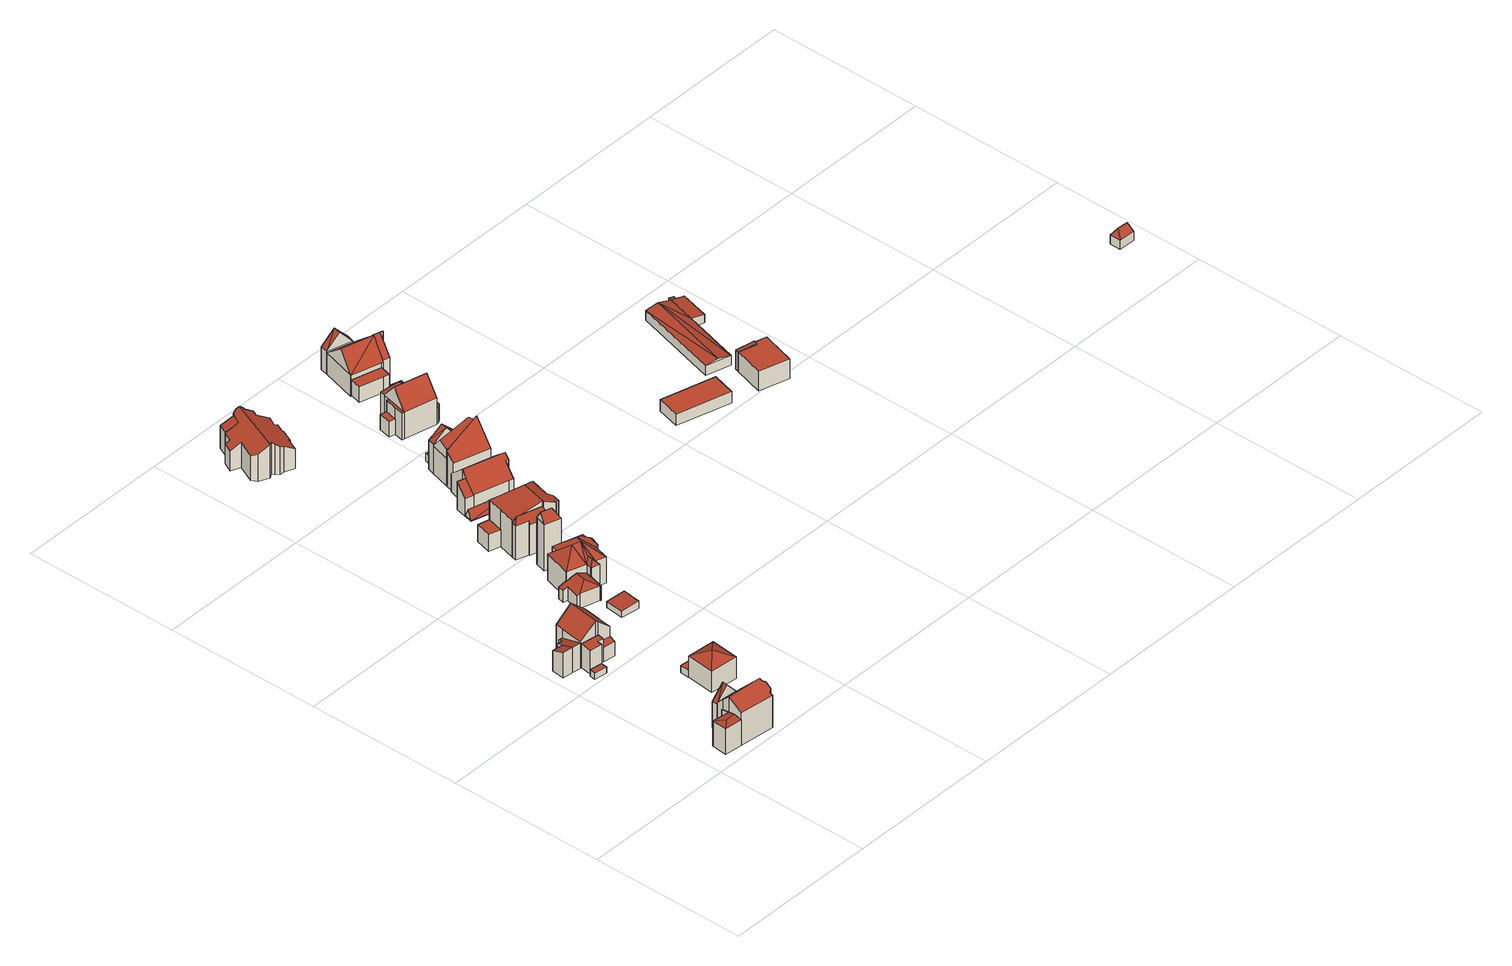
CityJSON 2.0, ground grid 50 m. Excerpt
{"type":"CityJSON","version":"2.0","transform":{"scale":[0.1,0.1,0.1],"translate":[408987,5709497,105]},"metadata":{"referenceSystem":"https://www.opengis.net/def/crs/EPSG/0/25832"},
"CityObjects":{
"building1":{"type":"Building","attributes":{"Gemeindeschluessel":"05978036","Geometrietyp2DReferenz":"3000","function":"31001_1000"},"children":["building1-1","building1-2","building1-3"]},
"building1-1":{"type":"BuildingPart","attributes":{"roofType":"5000","measuredHeight":8.98},"parents":["building1"],"geometry":[{"type":"MultiSurface","lod":"2","boundaries":[[[0,1,2,3]],[[1,4,5,2]],[[4,6,7,5]],[[8,9,10,11]],[[9,0,3,10]],[[12,13,6,4,1,0,14]],[[0,9,14]],[[9,8,12,14]],[[3,2,5,7,15,16,11,10]],[[16,15,13,12]],[[15,7,6,13]],[[16,12,8,11]]],"semantics":{"surfaces":[{"type":"WallSurface"},{"type":"RoofSurface"},{"type":"GroundSurface"},{"type":"ClosureSurface"}],"values":[0,0,0,0,0,1,1,1,2,3,3,3]}}]},
"building1-2":{"type":"BuildingPart","attributes":{"roofType":"3100","measuredHeight":13.77},"parents":["building1"],"geometry":[{"type":"MultiSurface","lod":"2","boundaries":[[[17,18,19,20,21]],[[18,22,23,19]],[[22,24,25,23]],[[24,26,27,25]],[[26,28,29,27]],[[28,30,31,29]],[[30,32,33,31]],[[32,34,8,11,33]],[[35,36,37,38,7,6]],[[39,34,32,30,28,26,24,22]],[[22,18,17,40,41,36,35,39]],[[20,19,23,25,27,29,31,33,11,16,15,7,38]],[[13,12,8,34,39]],[[15,16,12,13]],[[16,11,8,12]],[[35,6,13,39]],[[15,13,6,7]],[[17,21,40]],[[41,37,36]],[[21,20,38,37]],[[21,37,41,40]]],"semantics":{"surfaces":[{"type":"WallSurface"},{"type":"RoofSurface"},{"type":"GroundSurface"},{"type":"ClosureSurface"}],"values":[0,0,0,0,0,0,0,0,0,1,1,2,0,3,3,0,3,0,0,3,3]}}]},
"building1-3":{"type":"BuildingPart","attributes":{"roofType":"3100","measuredHeight":13.09},"parents":["building1"],"geometry":[{"type":"MultiSurface","lod":"2","boundaries":[[[42,21,20,43]],[[37,44,45,38]],[[44,42,43,45]],[[42,44,46]],[[47,42,46]],[[42,47,40,21]],[[37,46,44]],[[46,37,41,47]],[[43,20,38,45]],[[38,20,21,37]],[[47,41,40]],[[40,41,37,21]]],"semantics":{"surfaces":[{"type":"WallSurface"},{"type":"RoofSurface"},{"type":"GroundSurface"},{"type":"ClosureSurface"}],"values":[0,0,0,0,1,1,1,1,2,3,0,3]}}]},
"building2":{"type":"Building","attributes":{"Gemeindeschluessel":"05978036","Geometrietyp2DReferenz":"3000","function":"31001_2460","roofType":"1000","measuredHeight":2.08},"geometry":[{"type":"MultiSurface","lod":"2","boundaries":[[[48,49,50,51]],[[49,52,53,50]],[[52,54,55,53]],[[54,48,51,55]],[[54,52,49,48]],[[51,50,53,55]]],"semantics":{"surfaces":[{"type":"WallSurface"},{"type":"RoofSurface"},{"type":"GroundSurface"}],"values":[0,0,0,0,1,2]}}]},
"building3":{"type":"Building","attributes":{"Gemeindeschluessel":"05978036","Geometrietyp2DReferenz":"3000","function":"31001_1000"},"children":["building3-1","building3-2","building3-3","building3-4"]},
"building3-1":{"type":"BuildingPart","attributes":{"roofType":"2100","measuredHeight":8.38},"parents":["building3"],"geometry":[{"type":"MultiSurface","lod":"2","boundaries":[[[56,57,58,59]],[[57,60,61,58]],[[62,63,64,65]],[[63,66,67,64]],[[66,68,69,67]],[[68,70,71,69]],[[70,68,66,63,62,60,57,56]],[[59,58,61,65,64,67,69,71]],[[62,65,61,60]],[[59,71,70,56]]],"semantics":{"surfaces":[{"type":"WallSurface"},{"type":"RoofSurface"},{"type":"GroundSurface"},{"type":"ClosureSurface"}],"values":[0,0,0,0,0,0,1,2,3,3]}}]},
"building3-2":{"type":"BuildingPart","attributes":{"roofType":"2100","measuredHeight":8.42},"parents":["building3"],"geometry":[{"type":"MultiSurface","lod":"2","boundaries":[[[72,73,61,60]],[[72,74,75,73]],[[74,62,65,75]],[[74,72,60,62]],[[65,61,73,75]],[[60,61,65,62]]],"semantics":{"surfaces":[{"type":"WallSurface"},{"type":"RoofSurface"},{"type":"GroundSurface"},{"type":"ClosureSurface"}],"values":[0,0,0,1,2,3]}}]},
"building3-3":{"type":"BuildingPart","attributes":{"roofType":"3100","measuredHeight":13.29},"parents":["building3"],"geometry":[{"type":"MultiSurface","lod":"2","boundaries":[[[76,77,78,79]],[[77,80,81,78]],[[80,82,83,81]],[[82,84,85,83]],[[84,86,87,85]],[[86,88,89,87]],[[88,90,89]],[[91,76,79,71,70]],[[92,88,86,84,82,80,77]],[[77,76,91,93,92]],[[79,78,81,83,85,87,89,94,95,59,71]],[[96,90,88,92]],[[94,89,90,96]],[[93,56,59,95,97,96,92]],[[94,96,97,95]],[[91,70,56,93]],[[70,71,59,56]]],"semantics":{"surfaces":[{"type":"WallSurface"},{"type":"RoofSurface"},{"type":"GroundSurface"},{"type":"ClosureSurface"}],"values":[0,0,0,0,0,0,0,0,1,1,2,0,3,0,3,0,3]}}]},
"building3-4":{"type":"BuildingPart","attributes":{"roofType":"2100","measuredHeight":8.09},"parents":["building3"],"geometry":[{"type":"MultiSurface","lod":"2","boundaries":[[[90,98,99,89]],[[98,100,101,99]],[[100,102,103,101]],[[102,104,105,103]],[[104,97,95,105]],[[104,102,100,98,90,96,97]],[[95,94,89,99,101,103,105]],[[89,94,96,90]],[[94,95,97,96]]],"semantics":{"surfaces":[{"type":"WallSurface"},{"type":"RoofSurface"},{"type":"GroundSurface"},{"type":"ClosureSurface"}],"values":[0,0,0,0,0,1,2,3,3]}}]},
"building4":{"type":"Building","attributes":{"Gemeindeschluessel":"05978036","Geometrietyp2DReferenz":"3000","function":"51009_1610","roofType":"2100","measuredHeight":5.63},"geometry":[{"type":"MultiSurface","lod":"2","boundaries":[[[106,107,108,87]],[[107,109,99,108]],[[109,110,89,99]],[[110,106,87,89]],[[110,109,107,106]],[[87,108,99,89]]],"semantics":{"surfaces":[{"type":"WallSurface"},{"type":"RoofSurface"},{"type":"GroundSurface"}],"values":[0,0,0,0,1,2]}}]},
"building5":{"type":"Building","attributes":{"Gemeindeschluessel":"05978036","Geometrietyp2DReferenz":"3000","function":"31001_1000","roofType":"3500","measuredHeight":9.33},"geometry":[{"type":"MultiSurface","lod":"2","boundaries":[[[111,112,113,114]],[[112,115,116,113]],[[115,117,118,116]],[[117,111,114,118]],[[112,111,119]],[[115,112,119]],[[117,115,119]],[[111,117,119]],[[114,113,116,118]]],"semantics":{"surfaces":[{"type":"WallSurface"},{"type":"RoofSurface"},{"type":"GroundSurface"}],"values":[0,0,0,0,1,1,1,1,2]}}]},
"building6":{"type":"Building","attributes":{"Gemeindeschluessel":"05978036","Geometrietyp2DReferenz":"3000","function":"31001_2460","roofType":"1000","measuredHeight":2.37},"geometry":[{"type":"MultiSurface","lod":"2","boundaries":[[[120,121,122,123]],[[121,124,125,122]],[[124,126,127,125]],[[126,120,123,127]],[[126,124,121,120]],[[123,122,125,127]]],"semantics":{"surfaces":[{"type":"WallSurface"},{"type":"RoofSurface"},{"type":"GroundSurface"}],"values":[0,0,0,0,1,2]}}]},
"building7":{"type":"Building","attributes":{"Gemeindeschluessel":"05978036","Geometrietyp2DReferenz":"3000","function":"31001_1000","roofType":"5000","measuredHeight":6.35},"geometry":[{"type":"MultiSurface","lod":"2","boundaries":[[[128,129,130,131]],[[129,132,133,130]],[[132,134,135,133]],[[134,136,137,135]],[[136,138,139,137]],[[138,140,141,139]],[[140,142,143,141]],[[142,144,145,143]],[[144,146,147,145]],[[146,148,149,147]],[[148,150,151,149]],[[150,152,153,151]],[[152,128,131,153]],[[148,146,154]],[[146,144,142,140,138,136,154]],[[136,134,132,129,128,152,150,148,154]],[[131,130,133,135,137,139,141,143,145,147,149,151,153]]],"semantics":{"surfaces":[{"type":"WallSurface"},{"type":"RoofSurface"},{"type":"GroundSurface"}],"values":[0,0,0,0,0,0,0,0,0,0,0,0,0,1,1,1,2]}}]},
"building8":{"type":"Building","attributes":{"Gemeindeschluessel":"05978036","Geometrietyp2DReferenz":"3000","function":"31001_2460","roofType":"2100","measuredHeight":2.41},"geometry":[{"type":"MultiSurface","lod":"2","boundaries":[[[155,156,157,158]],[[156,159,160,157]],[[159,161,162,160]],[[161,155,158,162]],[[161,159,156,155]],[[158,157,160,162]]],"semantics":{"surfaces":[{"type":"WallSurface"},{"type":"RoofSurface"},{"type":"GroundSurface"}],"values":[0,0,0,0,1,2]}}]},
"building9":{"type":"Building","attributes":{"Gemeindeschluessel":"05978036","Geometrietyp2DReferenz":"3000","function":"31001_1000","roofType":"5000","measuredHeight":12.93},"geometry":[{"type":"MultiSurface","lod":"2","boundaries":[[[163,164,165,166]],[[164,167,168,165]],[[167,169,170,168]],[[169,171,172,170]],[[171,173,174,172]],[[173,175,176,174]],[[175,177,178,176]],[[177,179,180,178]],[[179,181,182,180]],[[181,183,184,182]],[[183,185,186,184]],[[185,187,188,186]],[[187,189,190,188]],[[189,191,192,190]],[[191,193,194,192]],[[193,163,166,194]],[[195,196,191,189]],[[195,187,185]],[[187,195,189]],[[196,195,185,183]],[[197,183,181]],[[198,183,197]],[[198,196,183]],[[198,191,196]],[[199,191,198]],[[191,199,193]],[[200,201,197,181,179]],[[202,203,200,179,177]],[[202,177,175]],[[204,203,202,175,173]],[[204,173,171]],[[201,200,203,204,171,169]],[[198,197,201,169,167]],[[199,198,167,164]],[[163,199,164]],[[199,163,193]],[[166,165,168,170,172,174,176,178,180,182,184,186,188,190,192,194]]],"semantics":{"surfaces":[{"type":"WallSurface"},{"type":"RoofSurface"},{"type":"GroundSurface"}],"values":[0,0,0,0,0,0,0,0,0,0,0,0,0,0,0,0,1,1,1,1,1,1,1,1,1,1,1,1,1,1,1,1,1,1,1,1,2]}}]},
"building10":{"type":"Building","attributes":{"Gemeindeschluessel":"05978036","Geometrietyp2DReferenz":"3000","function":"31001_1000"},"children":["building10-1","building10-2"]},
"building10-1":{"type":"BuildingPart","attributes":{"roofType":"5000","measuredHeight":11.21},"parents":["building10"],"geometry":[{"type":"MultiSurface","lod":"2","boundaries":[[[205,206,207,208]],[[206,209,210,207]],[[209,211,212,210]],[[211,213,214,212]],[[213,215,216,214]],[[215,217,218,216]],[[217,219,220,218]],[[219,221,222,220]],[[221,223,224,222]],[[223,225,226,224]],[[225,227,228,226]],[[227,229,230,228]],[[231,232,233,234,235]],[[232,236,237,233]],[[236,238,239,237]],[[238,240,241,239]],[[240,242,243,241]],[[242,244,245,243]],[[244,246,247,245]],[[246,248,249,247]],[[248,250,251,249]],[[250,252,253,251]],[[252,254,255,253]],[[254,256,257,255]],[[256,258,259,257]],[[258,260,261,259]],[[260,262,263,261]],[[262,264,265,263]],[[264,266,267,265]],[[266,268,269,267]],[[268,270,271,269]],[[270,272,273,271]],[[272,274,275,273]],[[274,276,277,275]],[[276,278,279,277]],[[278,280,281,279]],[[280,282,283,281]],[[282,284,285,283]],[[284,286,287,285]],[[286,288,289,287]],[[288,290,291,289]],[[290,292,293,291]],[[292,294,295,293]],[[294,296,297,295]],[[296,205,208,297]],[[298,260,258,256,254,252,250,248,246,244,242,240,238,236,232,231,299,300,229,227,225,223,221,219,217,215]],[[290,288,286,284,282,280,278,276,274,272,270,268,266,264,262,298,215,213,211,209,206,205,296,294,292]],[[262,260,298]],[[208,207,210,212,214,216,218,220,222,224,226,228,230,301,234,233,237,239,241,243,245,247,249,251,253,255,257,259,261,263,265,267,269,271,273,275,277,279,281,283,285,287,289,291,293,295,297]],[[302,300,299]],[[301,230,229,300,302]],[[235,302,299,231]],[[235,234,301,302]]],"semantics":{"surfaces":[{"type":"WallSurface"},{"type":"RoofSurface"},{"type":"GroundSurface"},{"type":"ClosureSurface"}],"values":[0,0,0,0,0,0,0,0,0,0,0,0,0,0,0,0,0,0,0,0,0,0,0,0,0,0,0,0,0,0,0,0,0,0,0,0,0,0,0,0,0,0,0,0,0,1,1,0,2,0,3,0,3]}}]},
"building10-2":{"type":"BuildingPart","attributes":{"roofType":"2100","measuredHeight":9.71},"parents":["building10"],"geometry":[{"type":"MultiSurface","lod":"2","boundaries":[[[303,235,234,304]],[[305,303,304,230,229]],[[305,300,302,235,303]],[[304,234,301,230]],[[302,301,234,235]],[[305,229,300]],[[229,230,301,302,300]]],"semantics":{"surfaces":[{"type":"WallSurface"},{"type":"RoofSurface"},{"type":"GroundSurface"},{"type":"ClosureSurface"}],"values":[0,0,1,2,3,0,3]}}]},
"building11":{"type":"Building","attributes":{"Gemeindeschluessel":"05978036","Geometrietyp2DReferenz":"3000","function":"31001_2460","roofType":"5000","measuredHeight":18.67},"geometry":[{"type":"MultiSurface","lod":"2","boundaries":[[[306,307,308,309]],[[307,310,311,308]],[[310,312,313,311]],[[312,306,309,313]],[[314,315,312,310]],[[314,310,307]],[[315,314,307,306]],[[315,306,312]],[[309,308,311,313]]],"semantics":{"surfaces":[{"type":"WallSurface"},{"type":"RoofSurface"},{"type":"GroundSurface"}],"values":[0,0,0,0,1,1,1,0,2]}}]},
"building12":{"type":"Building","attributes":{"Gemeindeschluessel":"05978036","Geometrietyp2DReferenz":"3000","function":"31001_1000"},"children":["building12-1","building12-2","building12-3"]},
"building12-1":{"type":"BuildingPart","attributes":{"roofType":"1000","measuredHeight":5.7},"parents":["building12"],"geometry":[{"type":"MultiSurface","lod":"2","boundaries":[[[316,317,318,319]],[[320,321,322,323]],[[321,316,319,322]],[[321,320,317,316]],[[319,318,323,322]],[[323,318,317,320]]],"semantics":{"surfaces":[{"type":"WallSurface"},{"type":"RoofSurface"},{"type":"GroundSurface"},{"type":"ClosureSurface"}],"values":[0,0,0,1,2,3]}}]},
"building12-2":{"type":"BuildingPart","attributes":{"roofType":"5000","measuredHeight":14.62},"parents":["building12"],"geometry":[{"type":"MultiSurface","lod":"2","boundaries":[[[324,325,326,327]],[[325,328,329,326]],[[328,330,331,329]],[[330,332,333,331]],[[332,334,335,333]],[[334,336,337,335]],[[330,328,325,324,338]],[[324,339,340,341,342,338]],[[342,343,344,345,346,347,348,336,334,332,330,338]],[[337,349,350,351,352,353,354,355,356,323,318,327,326,329,331,333,335]],[[336,348,349,337]],[[348,347,350,349]],[[347,346,351,350]],[[346,345,352,351]],[[345,344,353,352]],[[344,343,354,353]],[[343,342,357,355,354]],[[341,340,320,323,356,358]],[[339,324,327,318,317]],[[341,358,357,342]],[[355,357,358,356]],[[317,320,340,339]],[[317,318,323,320]]],"semantics":{"surfaces":[{"type":"WallSurface"},{"type":"RoofSurface"},{"type":"GroundSurface"},{"type":"ClosureSurface"}],"values":[0,0,0,0,0,0,1,1,1,2,0,0,0,0,0,0,0,0,0,0,3,0,3]}}]},
"building12-3":{"type":"BuildingPart","attributes":{"roofType":"5000","measuredHeight":13.82},"parents":["building12"],"geometry":[{"type":"MultiSurface","lod":"2","boundaries":[[[359,360,361,362]],[[360,363,364,361]],[[363,365,366,364]],[[365,358,356,366]],[[367,368,369,354]],[[368,359,362,369]],[[358,365,370]],[[365,363,360,359,368,371,370]],[[368,367,371]],[[367,357,358,370,371]],[[362,361,364,366,356,355,354,369]],[[354,355,357,367]],[[355,356,358,357]]],"semantics":{"surfaces":[{"type":"WallSurface"},{"type":"RoofSurface"},{"type":"GroundSurface"},{"type":"ClosureSurface"}],"values":[0,0,0,0,0,0,1,1,1,1,2,3,3]}}]},
"building13":{"type":"Building","attributes":{"Gemeindeschluessel":"05978036","Geometrietyp2DReferenz":"3000","function":"31001_2460","roofType":"5000","measuredHeight":3.16},"geometry":[{"type":"MultiSurface","lod":"2","boundaries":[[[372,373,374,375]],[[373,376,377,374]],[[376,378,379,377]],[[378,380,381,379]],[[380,382,383,381]],[[382,372,375,383]],[[384,385,382]],[[384,382,380]],[[384,380,378]],[[378,376,384]],[[384,373,372,385]],[[382,385,372]],[[373,384,376]],[[375,374,377,379,381,383]]],"semantics":{"surfaces":[{"type":"WallSurface"},{"type":"RoofSurface"},{"type":"GroundSurface"}],"values":[0,0,0,0,0,0,1,1,1,1,1,0,0,2]}}]},
"building14":{"type":"Building","attributes":{"Gemeindeschluessel":"05978036","Geometrietyp2DReferenz":"3000","function":"31001_1100"},"children":["building14-1","building14-2"]},
"building14-1":{"type":"BuildingPart","attributes":{"roofType":"2100","measuredHeight":9.41},"parents":["building14"],"geometry":[{"type":"MultiSurface","lod":"2","boundaries":[[[386,387,388,389]],[[387,390,391,388]],[[392,386,389,393]],[[392,390,387,386]],[[389,388,391,393]],[[392,393,391,390]]],"semantics":{"surfaces":[{"type":"WallSurface"},{"type":"RoofSurface"},{"type":"GroundSurface"},{"type":"ClosureSurface"}],"values":[0,0,0,1,2,3]}}]},
"building14-2":{"type":"BuildingPart","attributes":{"roofType":"3100","measuredHeight":10.99},"parents":["building14"],"geometry":[{"type":"MultiSurface","lod":"2","boundaries":[[[394,395,396,397]],[[395,398,392,393,396]],[[399,400,401,391,390]],[[400,402,403,401]],[[402,404,405,403]],[[404,406,407,405]],[[406,408,409,407]],[[408,410,411,409]],[[410,412,413,411]],[[412,414,415,413]],[[414,394,397,415]],[[410,408,406,404,402,400]],[[400,399,398,395,394,414,412,410]],[[397,396,393,391,401,403,405,407,409,411,413,415]],[[390,392,398,399]],[[390,391,393,392]]],"semantics":{"surfaces":[{"type":"WallSurface"},{"type":"RoofSurface"},{"type":"GroundSurface"},{"type":"ClosureSurface"}],"values":[0,0,0,0,0,0,0,0,0,0,0,1,1,2,0,3]}}]},
"building15":{"type":"Building","attributes":{"Gemeindeschluessel":"05978036","Geometrietyp2DReferenz":"3000","function":"31001_1000"},"children":["building15-1","building15-2","building15-3"]},
"building15-1":{"type":"BuildingPart","attributes":{"roofType":"3100","measuredHeight":13.44},"parents":["building15"],"geometry":[{"type":"MultiSurface","lod":"2","boundaries":[[[416,417,418,419]],[[417,420,421,418]],[[420,422,423,424,421]],[[425,416,419,426,427]],[[428,429,430,416]],[[428,416,425]],[[422,420,429]],[[429,428,431,422]],[[417,430,429,420]],[[416,430,417]],[[419,418,421,424,426]],[[427,432,425]],[[427,426,424,423]],[[427,423,422,432]],[[432,431,428,425]],[[422,431,432]]],"semantics":{"surfaces":[{"type":"WallSurface"},{"type":"RoofSurface"},{"type":"GroundSurface"},{"type":"ClosureSurface"}],"values":[0,0,0,0,1,1,1,1,0,0,2,0,3,3,0,3]}}]},
"building15-2":{"type":"BuildingPart","attributes":{"roofType":"5000","measuredHeight":13.45},"parents":["building15"],"geometry":[{"type":"MultiSurface","lod":"2","boundaries":[[[423,433,434,424]],[[433,435,436,434]],[[435,437,438,436]],[[437,439,440,438]],[[439,441,442,440]],[[441,443,444,442]],[[445,427,426,446]],[[447,448,449,450,451,452,453,454,455,456,457]],[[427,453,452,458,431,432]],[[459,450,449]],[[435,459,449,448,437]],[[433,451,450,459,435]],[[423,422,458,452,451,433]],[[439,447,457,441]],[[441,457,456,443]],[[445,460,454,453,427]],[[437,448,447,439]],[[426,424,434,436,438,440,442,444,446]],[[424,426,427,423]],[[446,444,443,445]],[[458,422,431]],[[432,422,423,427]],[[431,422,432]],[[454,460,455]],[[443,456,455,460,445]]],"semantics":{"surfaces":[{"type":"WallSurface"},{"type":"RoofSurface"},{"type":"GroundSurface"},{"type":"ClosureSurface"}],"values":[0,0,0,0,0,0,0,1,1,1,0,0,0,0,0,0,0,2,3,3,0,3,3,0,3]}}]},
"building15-3":{"type":"BuildingPart","attributes":{"roofType":"2100","measuredHeight":15.65},"parents":["building15"],"geometry":[{"type":"MultiSurface","lod":"2","boundaries":[[[461,460,445,446,462]],[[463,464,465,444,443,456]],[[464,461,462,465]],[[464,463,455,460,461]],[[462,446,444,465]],[[456,455,463]],[[443,444,446,445]],[[443,445,460,455,456]]],"semantics":{"surfaces":[{"type":"WallSurface"},{"type":"RoofSurface"},{"type":"GroundSurface"},{"type":"ClosureSurface"}],"values":[0,0,0,1,2,0,3,3]}}]},
"building16":{"type":"Building","attributes":{"Gemeindeschluessel":"05978036","Geometrietyp2DReferenz":"3000","function":"31001_2460","roofType":"1000","measuredHeight":2.53},"geometry":[{"type":"MultiSurface","lod":"2","boundaries":[[[466,467,468,469]],[[467,470,471,468]],[[470,472,473,471]],[[472,466,469,473]],[[472,470,467,466]],[[469,468,471,473]]],"semantics":{"surfaces":[{"type":"WallSurface"},{"type":"RoofSurface"},{"type":"GroundSurface"}],"values":[0,0,0,0,1,2]}}]},
"building17":{"type":"Building","attributes":{"Gemeindeschluessel":"05978036","Geometrietyp2DReferenz":"3000","function":"31001_2460","roofType":"1000","measuredHeight":2.25},"geometry":[{"type":"MultiSurface","lod":"2","boundaries":[[[474,475,476,477]],[[475,478,479,476]],[[478,480,481,479]],[[480,474,477,481]],[[480,478,475,474]],[[477,476,479,481]]],"semantics":{"surfaces":[{"type":"WallSurface"},{"type":"RoofSurface"},{"type":"GroundSurface"}],"values":[0,0,0,0,1,2]}}]},
"building18":{"type":"Building","attributes":{"Gemeindeschluessel":"05978036","Geometrietyp2DReferenz":"3000","function":"31001_1000"},"children":["building18-1","building18-2","building18-3","building18-4","building18-5"]},
"building18-1":{"type":"BuildingPart","attributes":{"roofType":"3200","measuredHeight":13.32},"parents":["building18"],"geometry":[{"type":"MultiSurface","lod":"2","boundaries":[[[482,483,484,485]],[[483,486,487,484]],[[486,488,489,487]],[[486,483,490]],[[482,488,491]],[[483,482,491,490]],[[488,486,490,491]],[[485,484,487,489]],[[488,482,485,489]]],"semantics":{"surfaces":[{"type":"WallSurface"},{"type":"RoofSurface"},{"type":"GroundSurface"},{"type":"ClosureSurface"}],"values":[0,0,0,1,1,1,1,2,3]}}]},
"building18-2":{"type":"BuildingPart","attributes":{"roofType":"1000","measuredHeight":8.98},"parents":["building18"],"geometry":[{"type":"MultiSurface","lod":"2","boundaries":[[[492,493,494,495]],[[493,496,497,498,494]],[[499,500,501,502,503]],[[499,496,493,492,500]],[[501,495,494,498,502]],[[500,492,495,501]],[[503,497,496,499]],[[503,502,498,497]]],"semantics":{"surfaces":[{"type":"WallSurface"},{"type":"RoofSurface"},{"type":"GroundSurface"},{"type":"ClosureSurface"}],"values":[0,0,0,1,2,3,0,3]}}]},
"building18-3":{"type":"BuildingPart","attributes":{"roofType":"1000","measuredHeight":5.18},"parents":["building18"],"geometry":[{"type":"MultiSurface","lod":"2","boundaries":[[[497,504,505,498]],[[504,506,507,505]],[[506,503,502,507]],[[503,506,504,497]],[[498,505,507,502]],[[498,502,503,497]]],"semantics":{"surfaces":[{"type":"WallSurface"},{"type":"RoofSurface"},{"type":"GroundSurface"},{"type":"ClosureSurface"}],"values":[0,0,0,1,2,3]}}]},
"building18-4":{"type":"BuildingPart","attributes":{"roofType":"3100","measuredHeight":14.56},"parents":["building18"],"geometry":[{"type":"MultiSurface","lod":"2","boundaries":[[[508,492,495,509,510]],[[482,500,492,511]],[[508,512,513]],[[492,508,513,511]],[[512,488,482,511,513]],[[509,495,501,485,489,514,515]],[[485,501,500,482]],[[492,500,501,495]],[[514,489,488,512]],[[482,488,489,485]],[[515,514,512,508,510,516]],[[510,509,515,516]]],"semantics":{"surfaces":[{"type":"WallSurface"},{"type":"RoofSurface"},{"type":"GroundSurface"},{"type":"ClosureSurface"}],"values":[0,0,0,1,1,2,0,3,0,3,0,3]}}]},
"building18-5":{"type":"BuildingPart","attributes":{"roofType":"1000","measuredHeight":5.18},"parents":["building18"],"geometry":[{"type":"MultiSurface","lod":"2","boundaries":[[[517,518,519,520]],[[518,521,522,519]],[[521,523,524,522]],[[523,510,509,524]],[[516,517,520,515]],[[516,510,523,521,518,517]],[[520,519,522,524,509,515]],[[515,509,510,516]]],"semantics":{"surfaces":[{"type":"WallSurface"},{"type":"RoofSurface"},{"type":"GroundSurface"},{"type":"ClosureSurface"}],"values":[0,0,0,0,0,1,2,3]}}]},
"building19":{"type":"Building","attributes":{"Gemeindeschluessel":"05978036","Geometrietyp2DReferenz":"3000","function":"31001_1000","roofType":"1000","measuredHeight":5.24},"geometry":[{"type":"MultiSurface","lod":"2","boundaries":[[[525,526,527,528]],[[526,529,530,527]],[[529,531,532,530]],[[531,533,534,532]],[[533,535,536,534]],[[535,525,528,536]],[[535,533,531,529,526,525]],[[528,527,530,532,534,536]]],"semantics":{"surfaces":[{"type":"WallSurface"},{"type":"RoofSurface"},{"type":"GroundSurface"}],"values":[0,0,0,0,0,0,1,2]}}]},
"building20":{"type":"Building","attributes":{"Gemeindeschluessel":"05978036","Geometrietyp2DReferenz":"3000","function":"31001_2460","roofType":"1000","measuredHeight":1.54},"geometry":[{"type":"MultiSurface","lod":"2","boundaries":[[[537,538,539,540]],[[538,541,542,539]],[[541,543,544,542]],[[543,545,546,544]],[[545,547,548,546]],[[547,549,550,548]],[[549,537,540,550]],[[549,547,545,543,541,538,537]],[[540,539,542,544,546,548,550]]],"semantics":{"surfaces":[{"type":"WallSurface"},{"type":"RoofSurface"},{"type":"GroundSurface"}],"values":[0,0,0,0,0,0,0,1,2]}}]},
"building21":{"type":"Building","attributes":{"Gemeindeschluessel":"05978036","Geometrietyp2DReferenz":"3000","function":"31001_1000"},"children":["building21-1","building21-2","building21-3"]},
"building21-1":{"type":"BuildingPart","attributes":{"roofType":"3100","measuredHeight":13.17},"parents":["building21"],"geometry":[{"type":"MultiSurface","lod":"2","boundaries":[[[551,552,553,554]],[[552,555,556,553]],[[557,558,559,560]],[[558,561,562,559]],[[561,563,564,562]],[[563,565,566,564]],[[565,567,568,569,570,552,551]],[[567,565,571]],[[563,567,571]],[[567,563,561,558,557,572]],[[552,570,573,555]],[[571,565,563]],[[554,553,556,574,560,559,562,564,566]],[[560,574,575,557]],[[574,556,555,575]],[[554,566,565,551]],[[573,570,569]],[[575,568,567,572,557]],[[555,573,569,568,575]]],"semantics":{"surfaces":[{"type":"WallSurface"},{"type":"RoofSurface"},{"type":"GroundSurface"},{"type":"ClosureSurface"}],"values":[0,0,0,0,0,0,1,1,1,1,0,0,2,3,3,3,0,3,3]}}]},
"building21-2":{"type":"BuildingPart","attributes":{"roofType":"3100","measuredHeight":13.32},"parents":["building21"],"geometry":[{"type":"MultiSurface","lod":"2","boundaries":[[[576,577,557,560,578]],[[573,579,580,556,555]],[[579,581,582,580]],[[581,583,584,582]],[[583,585,586,584]],[[585,576,578,586]],[[581,579,573,569,587]],[[587,567,572,577,576,585,583,581]],[[578,560,574,556,580,582,584,586]],[[568,567,587]],[[572,557,577]],[[574,560,557,575]],[[575,557,572,567,568]],[[569,568,587]],[[574,575,555,556]],[[573,555,575,568,569]]],"semantics":{"surfaces":[{"type":"WallSurface"},{"type":"RoofSurface"},{"type":"GroundSurface"},{"type":"ClosureSurface"}],"values":[0,0,0,0,0,0,1,1,2,0,0,3,3,0,3,3]}}]},
"building21-3":{"type":"BuildingPart","attributes":{"roofType":"3100","measuredHeight":12.19},"parents":["building21"],"geometry":[{"type":"MultiSurface","lod":"2","boundaries":[[[588,589,590,566,565]],[[589,591,592,590]],[[591,593,551,554,592]],[[591,589,594]],[[588,593,595]],[[588,594,589]],[[594,588,595]],[[595,591,594]],[[591,595,593]],[[566,590,592,554]],[[565,551,593,588]],[[565,566,554,551]]],"semantics":{"surfaces":[{"type":"WallSurface"},{"type":"RoofSurface"},{"type":"GroundSurface"},{"type":"ClosureSurface"}],"values":[0,0,0,0,0,1,1,1,1,2,0,3]}}]},
"building22":{"type":"Building","attributes":{"Gemeindeschluessel":"05978036","Geometrietyp2DReferenz":"3000","function":"31001_3021","roofType":"1000","measuredHeight":3.71},"geometry":[{"type":"MultiSurface","lod":"2","boundaries":[[[596,597,598,599]],[[597,600,601,598]],[[600,602,603,601]],[[602,596,599,603]],[[602,600,597,596]],[[599,598,601,603]]],"semantics":{"surfaces":[{"type":"WallSurface"},{"type":"RoofSurface"},{"type":"GroundSurface"}],"values":[0,0,0,0,1,2]}}]},
"building23":{"type":"Building","attributes":{"Gemeindeschluessel":"05978036","Geometrietyp2DReferenz":"3000","function":"31001_3060","roofType":"1000","measuredHeight":6.61},"geometry":[{"type":"MultiSurface","lod":"2","boundaries":[[[604,605,606,607]],[[605,608,609,606]],[[608,610,611,609]],[[610,612,613,611]],[[612,614,615,613]],[[614,616,617,615]],[[616,604,607,617]],[[616,614,612,610,608,605,604]],[[607,606,609,611,613,615,617]]],"semantics":{"surfaces":[{"type":"WallSurface"},{"type":"RoofSurface"},{"type":"GroundSurface"}],"values":[0,0,0,0,0,0,0,1,2]}}]},
"building24":{"type":"Building","attributes":{"Gemeindeschluessel":"05978036","Geometrietyp2DReferenz":"3000","function":"51009_1610","roofType":"2100","measuredHeight":6.99},"geometry":[{"type":"MultiSurface","lod":"2","boundaries":[[[618,619,620,613]],[[619,621,622,620]],[[621,623,617,622]],[[623,624,615,617]],[[624,618,613,615]],[[624,623,621,619,618]],[[613,620,622,617,615]]],"semantics":{"surfaces":[{"type":"WallSurface"},{"type":"RoofSurface"},{"type":"GroundSurface"}],"values":[0,0,0,0,0,1,2]}}]},
"building25":{"type":"Building","attributes":{"Gemeindeschluessel":"05978036","Geometrietyp2DReferenz":"3000","function":"31001_3021"},"children":["building25-1","building25-2","building25-3"]},
"building25-1":{"type":"BuildingPart","attributes":{"roofType":"2100","measuredHeight":3.23},"parents":["building25"],"geometry":[{"type":"MultiSurface","lod":"2","boundaries":[[[625,626,627,628,629]],[[626,630,631,627]],[[630,632,633,631]],[[630,626,625,634,632]],[[633,635,628,627,631]],[[634,636,635,633,632]],[[625,629,636,634]],[[629,628,635,636]]],"semantics":{"surfaces":[{"type":"WallSurface"},{"type":"RoofSurface"},{"type":"GroundSurface"},{"type":"ClosureSurface"}],"values":[0,0,0,1,2,3,0,3]}}]},
"building25-2":{"type":"BuildingPart","attributes":{"roofType":"2100","measuredHeight":3.17},"parents":["building25"],"geometry":[{"type":"MultiSurface","lod":"2","boundaries":[[[636,637,638,635]],[[637,639,640,638]],[[639,629,628,640]],[[639,637,636,629]],[[628,635,638,640]],[[635,628,629,636]]],"semantics":{"surfaces":[{"type":"WallSurface"},{"type":"RoofSurface"},{"type":"GroundSurface"},{"type":"ClosureSurface"}],"values":[0,0,0,1,2,3]}}]},
"building25-3":{"type":"BuildingPart","attributes":{"roofType":"5000","measuredHeight":4.12},"parents":["building25"],"geometry":[{"type":"MultiSurface","lod":"2","boundaries":[[[641,642,643,644]],[[642,645,646,643]],[[645,634,635,646]],[[632,641,644,633]],[[647,632,634]],[[647,641,632]],[[641,647,648]],[[645,648,647]],[[648,645,642]],[[642,641,648]],[[634,645,647]],[[644,643,646,635,633]],[[633,635,634,632]]],"semantics":{"surfaces":[{"type":"WallSurface"},{"type":"RoofSurface"},{"type":"GroundSurface"},{"type":"ClosureSurface"}],"values":[0,0,0,0,1,1,1,1,1,0,0,2,3]}}]},
"building26":{"type":"Building","attributes":{"Gemeindeschluessel":"05978036","Geometrietyp2DReferenz":"3000","function":"31001_2460","roofType":"5000","measuredHeight":4.72},"geometry":[{"type":"MultiSurface","lod":"2","boundaries":[[[649,650,651,652]],[[650,653,654,651]],[[653,655,656,654]],[[655,649,652,656]],[[653,650,657]],[[649,655,658]],[[650,649,658,657]],[[655,653,657,658]],[[652,651,654,656]]],"semantics":{"surfaces":[{"type":"WallSurface"},{"type":"RoofSurface"},{"type":"GroundSurface"}],"values":[0,0,0,0,1,0,1,1,2]}}]}
},
"vertices":[
[55,75,107],[109,69,107],[109,69,21],[55,75,21],[111,93,102],[111,93,21],[114,92,102],[114,92,21],[107,21,107],[51,26,107],[51,26,21],[107,21,21],[109,45,111],[111,67,107],[77,48,111],[111,67,21],[109,45,21],
[191,107,112],[228,104,111],[228,104,21],[191,107,21],[191,107,107],[224,57,159],[224,57,21],[224,51,156],[224,51,21],[232,43,151],[232,43,21],[230,24,139],[230,24,21],[220,17,134],[220,17,21],[220,9,129],[220,9,21],[107,21,130],[114,92,133],[116,113,112],[116,113,107],[116,113,21],[111,67,159],[187,108,112],[120,113,112],
[192,123,107],[192,123,21],[117,131,107],[117,131,21],[155,127,152],[153,110,152],
[62,515,48],[103,510,48],[103,510,27],[62,515,27],[100,490,48],[100,490,27],[59,495,48],[59,495,27],
[65,550,118],[66,550,118],[66,550,34],[65,550,34],[37,554,118],[37,554,34],[42,594,103],[44,614,96],[44,614,34],[42,594,34],[61,612,96],[61,612,34],[63,627,90],[63,627,34],[76,625,90],[76,625,34],
[2,558,118],[2,558,34],[7,598,103],[7,598,34],
[79,649,121],[130,642,167],[130,642,34],[79,649,34],[180,635,121],[180,635,34],[174,582,120],[174,582,34],[172,582,122],[172,582,34],[166,536,121],[166,536,34],[126,542,157],[126,542,34],[126,542,115],[76,625,121],[116,543,167],[65,550,121],[116,543,34],[67,550,34],[116,543,115],[67,550,115],
[124,522,112],[124,522,34],[105,525,112],[105,525,34],[103,510,111],[103,510,34],[62,515,111],[62,515,34],
[166,536,90],[164,517,82],[164,517,34],[124,522,82],[126,542,90],
[329,314,89],[320,224,89],[320,224,17],[329,314,17],[230,233,89],[230,233,17],[240,323,89],[240,323,17],[280,274,111],
[240,323,40],[243,353,40],[243,353,16],[240,323,16],[332,344,40],[332,344,16],[329,314,40],[329,314,16],
[262,785,56],[268,805,56],[268,805,18],[262,785,18],[291,799,68],[291,799,18],[291,797,68],[291,797,18],[320,788,82],[320,788,18],[350,779,68],[350,779,18],[345,761,68],[345,761,18],[348,760,66],[348,760,18],[335,715,66],[335,715,18],[332,716,68],[332,716,18],[273,734,68],[273,734,18],[263,736,63],[263,736,18],[276,781,63],[276,781,18],[311,754,82],
[381,622,36],[321,630,33],[321,630,12],[381,622,12],[328,688,33],[328,688,12],[389,680,36],[389,680,12],
[291,799,97],[317,887,97],[317,887,9],[291,799,9],[343,880,97],[343,880,9],[348,899,97],[348,899,9],[441,872,97],[441,872,9],[437,859,97],[437,859,9],[444,844,97],[444,844,9],[435,814,97],[435,814,9],[422,808,97],[422,808,9],[409,762,97],[409,762,9],[378,771,97],[378,771,9],[373,753,97],[373,753,9],[348,760,97],[348,760,9],[345,761,97],[345,761,9],[350,779,97],[350,779,9],[291,797,97],[291,797,9],[363,771,110],[368,790,110],[376,822,139],[375,821,138],[349,829,138],[384,841,137],[381,839,139],[425,833,116],[400,842,132],[412,856,117],
[153,1635,161],[123,1648,180],[123,1648,95],[153,1635,95],[107,1648,189],[107,1648,95],[98,1659,196],[98,1659,95],[93,1668,201],[93,1668,95],[78,1659,207],[78,1659,95],[46,1673,187],[46,1673,95],[36,1690,178],[36,1690,95],[62,1746,179],[62,1746,95],[32,1759,160],[32,1759,95],[47,1791,160],[47,1791,95],[61,1785,169],[61,1785,95],[74,1813,169],[74,1813,95],[124,1828,194],[125,1828,194],[125,1828,95],[124,1828,95],[124,1828,192],[126,1830,194],[126,1830,95],[128,1832,195],[128,1832,95],[130,1833,196],[130,1833,95],[132,1833,196],[132,1833,95],[134,1834,197],[134,1834,95],[135,1834,198],[135,1834,95],[137,1834,199],[137,1834,95],[139,1834,200],[139,1834,95],[142,1834,202],[142,1834,95],[144,1833,203],[144,1833,95],[145,1832,204],[145,1832,95],[147,1831,205],[147,1831,95],[149,1830,207],[149,1830,95],[151,1828,207],[151,1828,95],[152,1827,206],[152,1827,95],[153,1825,205],[153,1825,95],[154,1824,204],[154,1824,95],[154,1822,204],[154,1822,95],[155,1820,203],[155,1820,95],[155,1818,202],[155,1818,95],[155,1815,202],[155,1815,95],[155,1814,202],[155,1814,95],[176,1805,188],[176,1805,95],[169,1788,188],[169,1788,95],[205,1772,165],[205,1772,95],[192,1745,165],[192,1745,95],[202,1740,159],[202,1740,95],[190,1714,159],[190,1714,95],[194,1712,157],[194,1712,95],[176,1673,157],[176,1673,95],[172,1675,160],[172,1675,95],[150,1829,207],[110,1797,193],[100,1801,187],[110,1797,95],[110,1797,192],
[88,1844,171],[88,1844,95],[74,1813,171],
[347,952,168],[398,937,168],[398,937,12],[347,952,12],[387,901,168],[387,901,12],[336,917,168],[336,917,12],[375,924,198],[342,935,198],
[317,1135,68],[353,1125,68],[353,1125,11],[317,1135,11],[340,1074,68],[304,1084,68],[304,1084,11],[340,1074,11],
[354,1125,134],[364,1123,134],[364,1123,11],[354,1125,11],[364,1124,132],[364,1124,11],[489,1092,134],[489,1092,11],[490,1091,133],[490,1091,11],[475,1033,133],[475,1033,11],[476,1032,132],[476,1032,11],[442,1079,157],[353,1125,134],[340,1074,134],[327,1022,134],[421,996,157],[423,995,156],[462,985,134],[463,990,134],[465,990,132],[482,994,124],[489,1021,124],[489,1021,11],[482,994,11],[465,990,11],[463,990,11],[462,985,11],[423,995,11],[421,996,11],[327,1022,11],[421,996,125],[327,1022,125],
[417,975,114],[362,990,115],[362,990,11],[417,975,11],[363,994,125],[363,994,11],[323,1005,125],[323,1005,11],[423,995,125],[418,979,125],[418,979,11],[333,1011,149],[412,989,149],
[380,1234,10],[515,1197,10],[515,1197,9],[380,1234,9],[507,1169,10],[507,1169,9],[503,1170,10],[503,1170,9],[436,1188,10],[436,1188,9],[373,1206,10],[373,1206,9],[511,1183,41],[376,1220,40],
[380,1234,66],[390,1271,100],[390,1271,6],[380,1234,6],[417,1264,100],[417,1264,6],[407,1227,66],[407,1227,6],
[528,1193,67],[515,1197,67],[515,1197,6],[528,1193,6],[407,1227,67],[417,1264,101],[422,1280,116],[422,1280,6],[436,1333,67],[436,1333,6],[442,1331,67],[442,1331,6],[557,1299,68],[557,1299,6],[567,1296,68],[567,1296,6],[552,1244,116],[552,1244,6],[548,1228,102],[548,1228,6],[539,1231,102],[539,1231,6],
[473,1444,101],[485,1441,101],[485,1441,3],[473,1444,3],[551,1422,101],[551,1422,3],[546,1402,101],[546,1402,95],[546,1402,3],[467,1424,101],[467,1424,3],[467,1424,95],[507,1413,138],[512,1433,138],[485,1441,112],[525,1408,120],[480,1421,101],
[568,1396,95],[568,1396,3],[573,1401,95],[573,1401,3],[583,1397,95],[583,1397,3],[589,1386,95],[589,1386,3],[584,1368,95],[584,1368,3],[579,1368,95],[579,1368,3],[450,1360,95],[450,1360,3],[589,1386,133],[583,1397,137],[580,1398,138],[569,1397,138],[568,1396,137],[566,1397,138],[458,1390,138],[450,1360,127],[461,1360,127],[579,1368,127],[584,1368,127],[546,1402,129],[573,1401,134],[450,1360,124],
[442,1331,99],[442,1331,3],[579,1368,160],[557,1299,99],[557,1299,3],
[485,1441,30],[494,1474,30],[494,1474,4],[485,1441,4],[560,1455,30],[560,1455,4],[551,1422,30],[551,1422,4],
[553,1509,26],[611,1492,26],[611,1492,4],[553,1509,4],[600,1453,26],[600,1453,4],[542,1470,26],[542,1470,4],
[538,1659,104],[542,1675,104],[542,1675,15],[538,1659,15],[609,1660,104],[609,1660,15],[605,1644,104],[605,1644,15],[566,1631,148],[560,1607,148],
[517,1569,104],[510,1571,104],[510,1571,15],[517,1569,15],[516,1600,104],[516,1600,66],[516,1600,15],[526,1639,104],[533,1637,104],[533,1637,15],[526,1639,15],[526,1639,66],
[496,1604,66],[496,1604,15],[505,1644,66],[505,1644,15],
[620,1545,104],[620,1545,15],[620,1545,66],[528,1615,160],[641,1635,104],[630,1588,160],[641,1635,15],[631,1589,15],[631,1589,66],
[639,1584,66],[645,1570,66],[645,1570,15],[639,1584,15],[642,1555,66],[642,1555,15],[630,1546,66],[630,1546,15],
[554,1761,69],[564,1797,69],[564,1797,17],[554,1761,17],[657,1772,69],[657,1772,17],[649,1744,69],[649,1744,17],[647,1735,69],[647,1735,17],[630,1740,69],[630,1740,17],
[621,1708,25],[626,1727,25],[626,1727,10],[621,1708,10],[630,1740,25],[630,1740,10],[647,1735,25],[647,1735,10],[649,1744,25],[649,1744,10],[691,1733,25],[691,1733,10],[679,1692,25],[679,1692,10],
[673,1888,84],[693,1882,84],[693,1882,13],[673,1888,13],[687,1862,84],[687,1862,13],[662,1770,84],[657,1772,84],[657,1772,13],[662,1770,13],[564,1797,84],[564,1797,13],[562,1798,84],[562,1798,13],[593,1910,84],[593,1910,13],[674,1814,144],[675,1816,143],[678,1826,134],[687,1862,102],[574,1841,144],[673,1809,137],[687,1862,91],[675,1816,13],[675,1816,84],
[682,1765,91],[662,1770,91],[682,1765,13],[716,1854,91],[716,1854,13],[703,1808,146],[703,1808,13],[703,1807,144],[703,1807,13],[694,1809,144],[694,1809,13],[675,1816,146],
[593,1910,89],[599,1934,89],[599,1934,13],[680,1912,89],[680,1912,13],[673,1888,89],[639,1923,135],[633,1899,135],
[1238,1101,41],[1218,1026,41],[1218,1026,3],[1238,1101,3],[1047,1073,41],[1047,1073,3],[1067,1147,41],[1067,1147,3],
[1426,1085,73],[1421,1068,73],[1421,1068,7],[1426,1085,7],[1395,976,73],[1395,976,7],[1300,1003,73],[1300,1003,7],[1327,1099,73],[1327,1099,7],[1384,1083,73],[1384,1083,7],[1387,1095,73],[1387,1095,7],
[1327,1099,71],[1328,1101,71],[1328,1101,7],[1331,1111,71],[1331,1111,7],[1387,1095,77],[1384,1083,77],
[1428,1407,35],[1454,1400,32],[1454,1400,5],[1428,1407,5],[1428,1407,34],[1429,1307,32],[1429,1307,5],[1388,1318,37],[1388,1318,5],[1413,1411,37],[1413,1411,5],[1413,1411,36],
[1416,1422,36],[1416,1422,5],[1431,1418,34],[1431,1418,5],
[1337,1133,37],[1259,1154,37],[1259,1154,5],[1337,1133,5],[1335,1432,37],[1335,1432,5],[1373,1422,46],[1297,1144,46],
[2320,571,166],[2267,573,166],[2267,573,136],[2320,571,136],[2268,609,166],[2268,609,136],[2322,606,166],[2322,606,136],[2287,597,184],[2321,595,184]
]}
